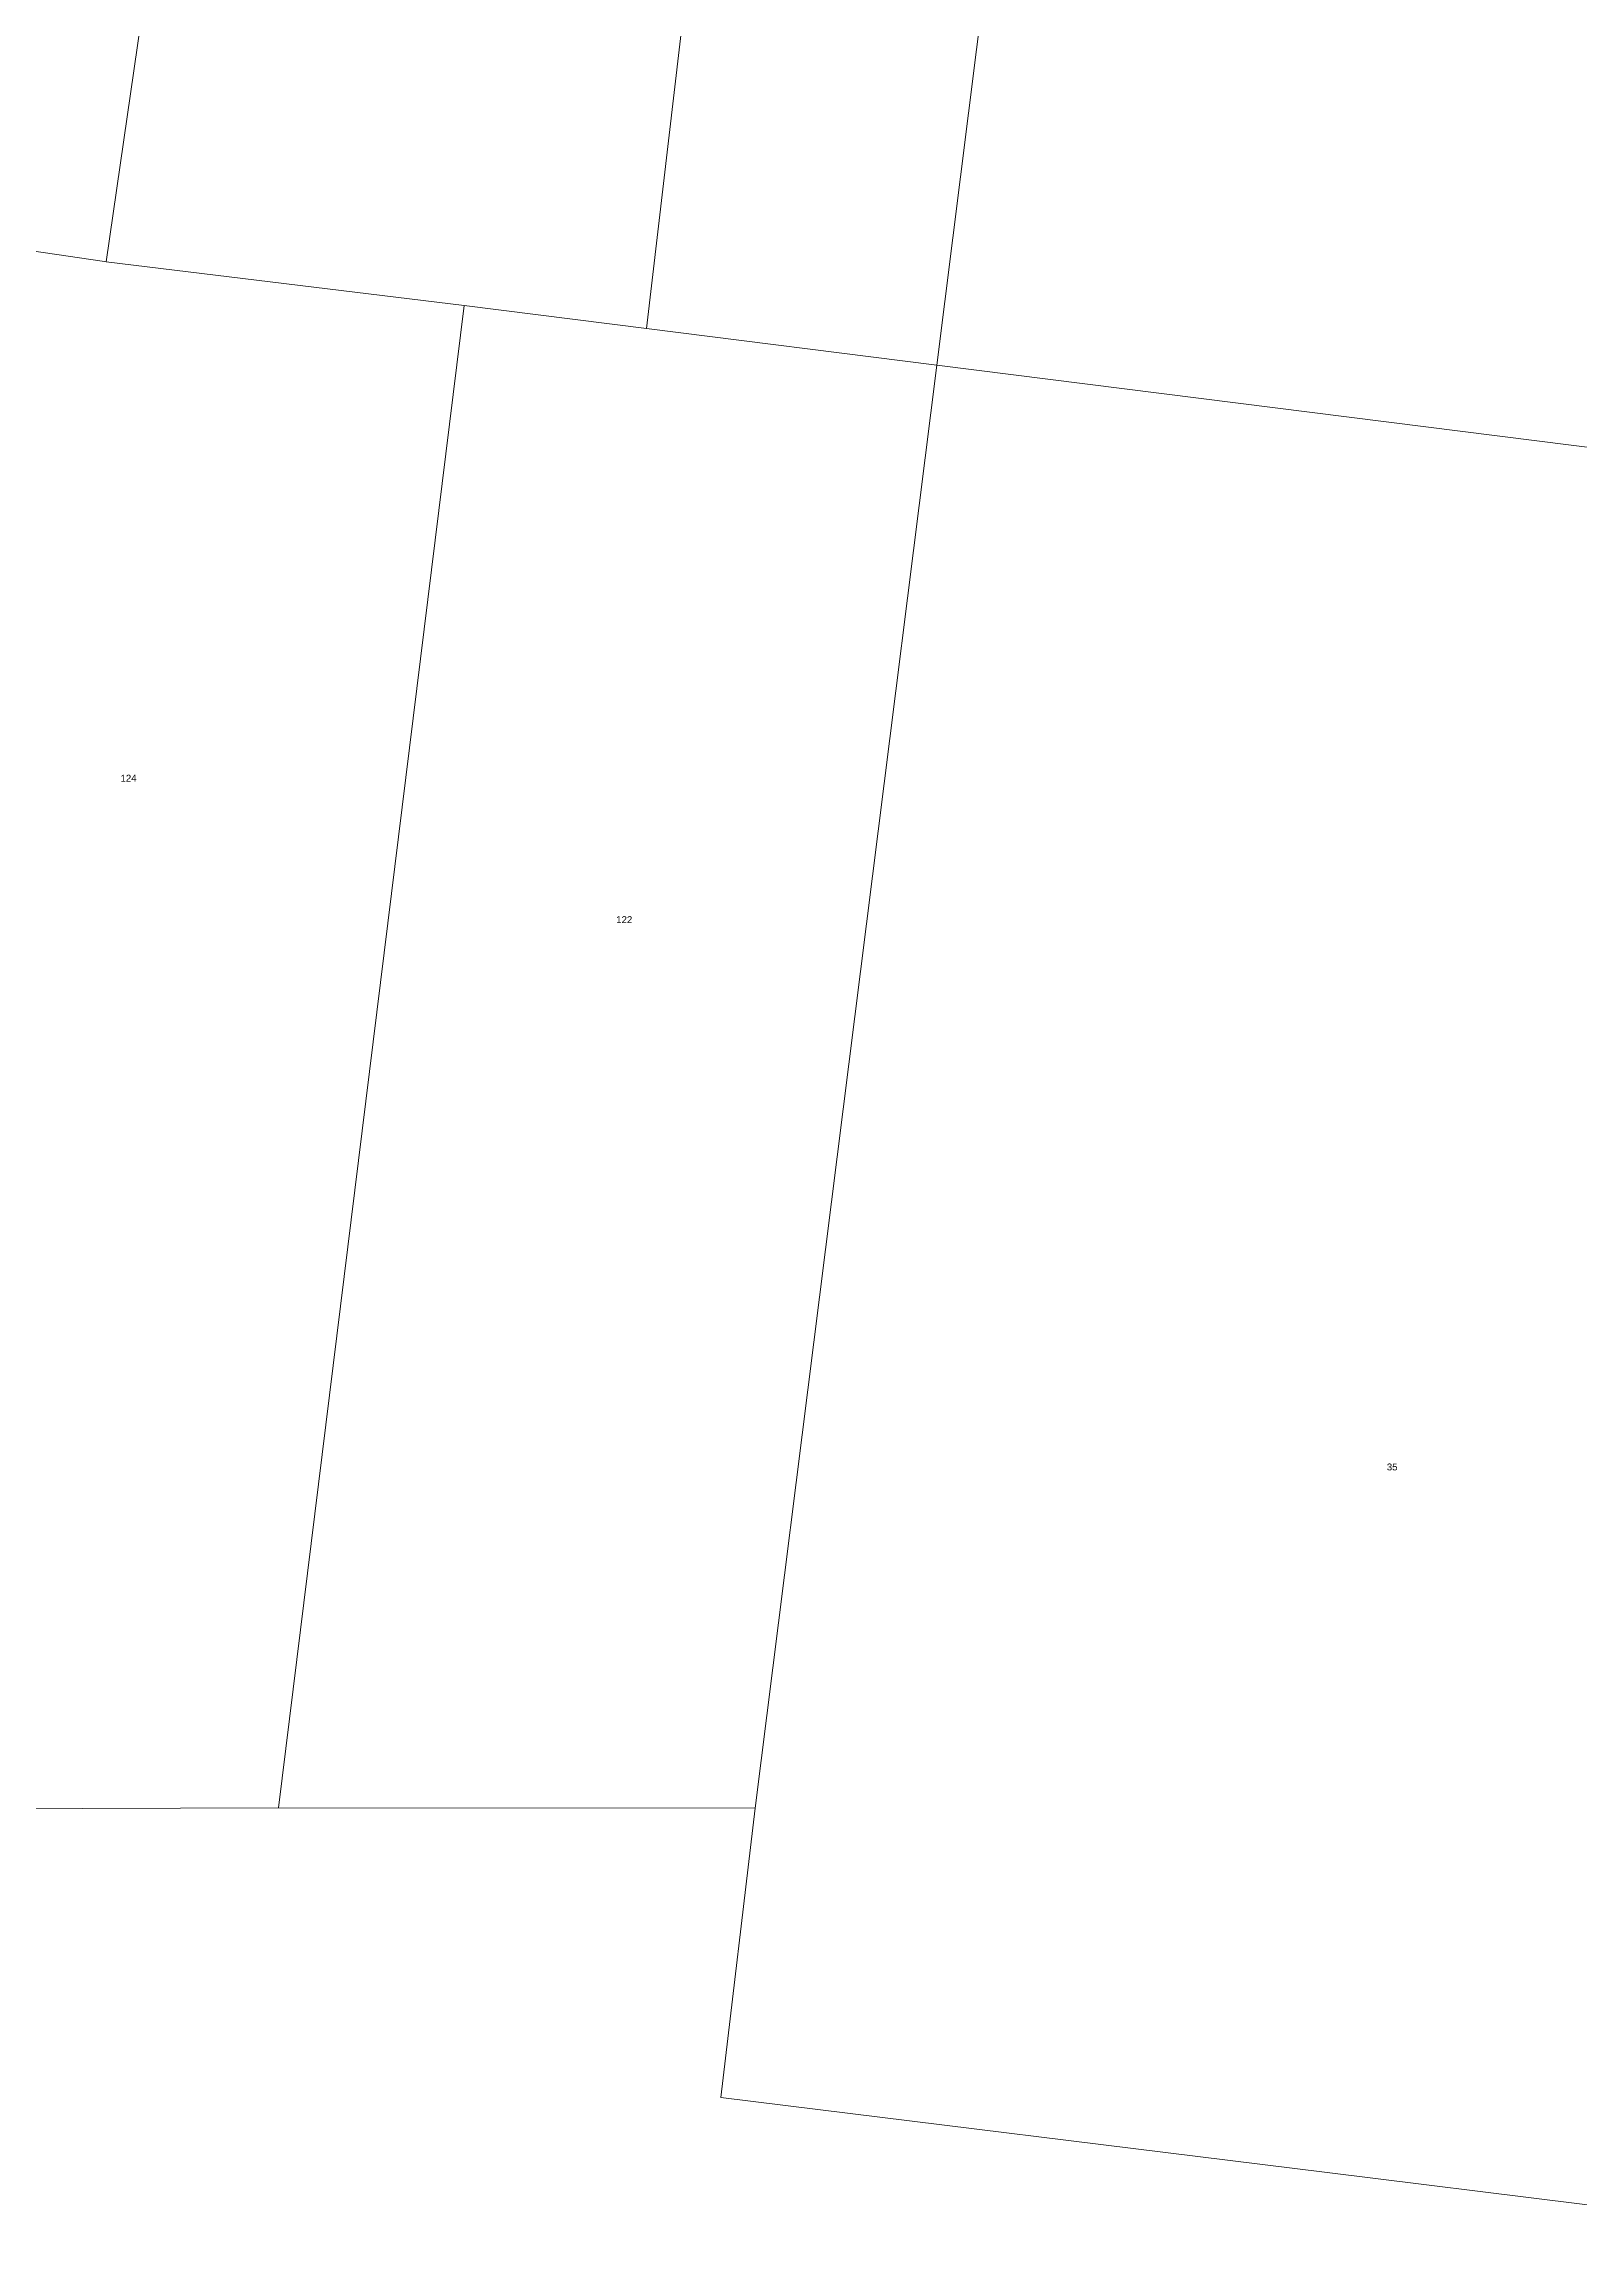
# Model space of a CAD drawing. Header units: metres. Extents: x 277106 to 279712, y 6234192 to 6236845.
# Drawn here: x 278084 to 278485, y 6234587 to 6235159 of the extents above; entities that cross this region are included whole.
import ezdxf

# ---------------------------------------------------------------- set-up
doc = ezdxf.new("R2010")
doc.units = ezdxf.units.M
doc.layers.add('Cadastre Land Parcels_SP_EXT', color=9, linetype='Continuous', lineweight=5)
doc.styles.get("Standard").update_dxf_attribs({"font": 'arial.ttf'})

msp = doc.modelspace()

# ---------------------------------------------------------------- linework, layer by layer
at = {"layer": 'Cadastre Land Parcels_SP_EXT', "linetype": 'Continuous'}
for points in [[(278297.71, 6235876.88), (278214.43, 6235889.06), (278198.64, 6235780.17), (278182.85, 6235671.28), (278167.07, 6235562.39), (278145.97, 6235416.88), (278100.39, 6235102.49), (278193.91, 6235091.09), (278241.56, 6235085.07), (278280.83, 6235420.05), (278297.42, 6235561.56), (278312.38, 6235660.48), (278193.66, 6235676.84), (278217.18, 6235838.51), (278222.57, 6235846.64), (278234.09, 6235852.07), (278284.53, 6235857.91), (278297.71, 6235876.88)], [(278416, 6235859.59), (278405.24, 6235861.16), (278362.53, 6235552.06), (278297.42, 6235561.56), (278280.83, 6235420.05), (278241.56, 6235085.07), (278317.35, 6235075.5), (278360.94, 6235421.93), (278377.04, 6235549.94), (278416, 6235859.59)], [(278432.64, 6235857.16), (278416, 6235859.59), (278377.04, 6235549.94), (278360.94, 6235421.93), (278317.35, 6235075.5), (278493.41, 6235053.27), (278540.92, 6235426.14), (278545.68, 6235463.5), (278484.78, 6235471.05), (278400.81, 6235449.12), (278394.11, 6235462.54), (278383.12, 6235495.77), (278389.34, 6235548.14), (278393.16, 6235580.29), (278395.66, 6235605.29), (278399.35, 6235625.01), (278404.24, 6235662.86), (278408.08, 6235662.35), (278432.64, 6235857.16)], [(278145.44, 6234698.72), (278193.91, 6235091.09), (278100.39, 6235102.49), (278100, 6235102.54), (278067.87, 6235107.3), (278017.37, 6234698.31), (278145.44, 6234698.72)], [(278269.94, 6234698.7), (278317.35, 6235075.5), (278241.56, 6235085.07), (278193.91, 6235091.09), (278145.44, 6234698.72), (278269.94, 6234698.7)], [(278556.75, 6234615.3), (278609.2, 6235038.64), (278493.41, 6235053.27), (278317.35, 6235075.5), (278269.94, 6234698.7), (278260.93, 6234623.11), (278418.64, 6234603.57), (278553.23, 6234586.89), (278556.75, 6234615.3)]]:
    msp.add_lwpolyline(points, close=True, dxfattribs=at)

# ---------------------------------------------------------------- texts
at = {"layer": 'Cadastre Land Parcels_SP_EXT'}
for s, p in [('124', (278104.16, 6234966.74)), ('122', (278233.64, 6234929.81)), ('35', (278434.93, 6234786.87))]:
    msp.add_text(s, height=1.8, dxfattribs=at).set_placement(p)

doc.saveas('drawing.dxf')
